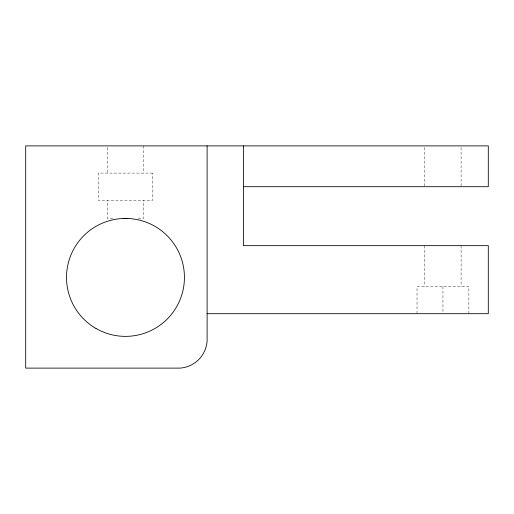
<?xml version="1.0" encoding="UTF-8"?>
<svg xmlns="http://www.w3.org/2000/svg" width="514" height="514" viewBox="0 0 514 514"><rect width="100%" height="100%" fill="white"/><g stroke="black" fill="none" stroke-linecap="round" stroke-linejoin="round"><path stroke-width="0.39" stroke-dasharray="2.57 1.93" d="M112.65 218.45L107.336 218.45L107.336 200.306M138.305 218.45L143.618 218.45L143.618 200.306M468.871 313.694L468.871 286.478L417.027 286.478L417.027 313.694M461.09 147.486L461.09 186.704M461.09 245.66L461.09 286.478M442.946 286.478L442.946 313.694M424.808 147.486L424.808 186.704M424.808 245.66L424.808 286.478M143.586 145.886L143.586 173.096M107.368 147.486L107.368 173.096M152.69 173.096L98.264 173.096L98.264 200.306L152.69 200.306L152.69 173.096"/><path stroke-width="0.77" d="M243.392 186.704L488.3 186.704L488.3 145.886L25.7 145.886L25.7 368.114L179.9 368.114A29.137 29.137 0 0 0 207.11 340.904L207.11 145.886M123.129 218.45L127.825 218.45M207.11 313.694L488.3 313.694L488.3 245.66L243.392 245.66L243.392 145.886M95.996 328.472A58.956 58.956 0 0 0 184.436 277.406A58.956 58.956 0 0 0 95.996 226.346A58.956 58.956 0 0 0 95.996 328.472"/></g></svg>
